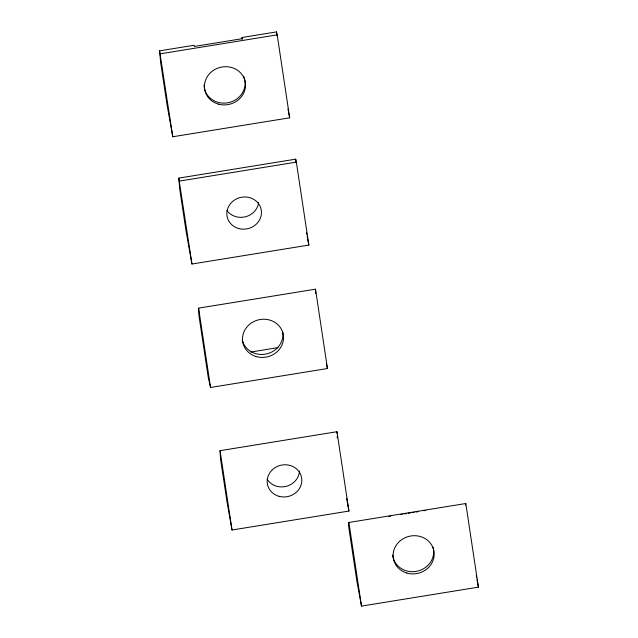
<?xml version="1.0" encoding="UTF-8"?>
<svg xmlns="http://www.w3.org/2000/svg" width="638" height="638" viewBox="0 0 638 638"><rect width="100%" height="100%" fill="white"/><g stroke="black" fill="none" stroke-linecap="round" stroke-linejoin="round"><path stroke-width="0.96" d="M348.898 522.458L348.396 524.891L356.921 581.481L361.499 606.1L478.404 587.151L465.796 503.518L348.898 522.458L361.499 606.1M465.461 505.136L465.796 503.518M159.596 50.849L194.072 45.258L194.343 46.446L242.296 38.671L242.025 37.49L276.501 31.9L277.179 34.859L289.676 117.807L172.778 136.755L167.02 104.728L160.609 62.165L159.596 50.849L172.778 136.755M160.274 53.807L277.179 34.859M178.776 178.114L295.673 159.165L296.351 162.124L308.848 245.08L191.95 264.02L186.2 231.993L179.788 189.438L178.776 178.114L191.95 264.02M179.453 181.072L296.351 162.124M198.593 308.13L315.499 289.181L327.454 368.525L210.548 387.473L208.243 377.417L199.008 316.105L198.593 308.13L210.548 387.473M250.894 352.032L278.04 347.63M220.07 450.667L336.976 431.719L348.93 511.062L232.025 530.011L227.008 501.915L220.485 458.642L220.07 450.667L232.025 530.011M388.63 516.493L390.584 516.174M400.385 514.587L402.347 514.268M404.309 513.949L406.27 513.63M408.232 513.319L410.186 513M412.148 512.681L414.11 512.362M416.072 512.043L418.034 511.724M423.911 510.775L425.873 510.456M289.676 117.807L288.655 112.91M308.848 245.08L307.157 236.307M326.401 363.955L327.454 368.525M476.291 575.787L476.642 577.685M476.993 579.575L478.404 587.151M346.673 498.469L348.93 511.062M287.985 109.034L288.32 110.972M306.479 232.431L306.822 234.369M295.673 159.165L295.928 161.996M276.501 31.9L276.836 35.672M242.025 37.49L242.193 39.373M336.976 431.719L337.063 433.489M337.199 436.153L337.295 437.923M315.499 289.181L315.722 293.616M433.05 547.268A20.615 19.028 -12.9 0 1 416.614 571.305A20.615 19.028 -12.9 0 1 392.689 555.004M282.586 331.489A20.615 19.028 -12.9 0 1 266.126 354.018A20.615 19.028 -12.9 0 1 242.225 339.831M299.485 471.051A17.378 16.038 -12.9 0 1 286.191 486.339A17.378 16.038 -12.9 0 1 267.139 479.234M258.645 202.493A17.378 16.038 -12.9 0 1 245.439 216.776A17.378 16.038 -12.9 0 1 226.945 210.516M243.564 76.153A20.615 19.028 -12.9 0 1 230.549 102.112A20.615 19.028 -12.9 0 1 204.447 88.507M204.232 87.326A20.615 19.028 -12.9 0 1 204.032 84.942M406.837 573.044A20.615 19.028 -12.9 0 0 433.84 550.634A20.615 19.028 -12.9 0 0 400.281 540.737A20.615 19.028 -12.9 0 0 406.837 573.044M255.902 356.475A20.615 19.028 -12.9 0 0 283.264 334.448A20.615 19.028 -12.9 0 0 249.897 324.064A20.615 19.028 -12.9 0 0 255.902 356.475M279.021 496.316A17.378 16.038 -12.9 0 0 301.463 477.096A17.378 16.038 -12.9 0 0 273.024 469.185A17.378 16.038 -12.9 0 0 279.021 496.316M238.668 228.524A17.378 16.038 -12.9 0 0 261.109 209.304A17.378 16.038 -12.9 0 0 232.671 201.393A17.378 16.038 -12.9 0 0 238.668 228.524M218.475 104.138A20.615 19.028 -12.9 0 0 245.096 81.337A20.615 19.028 -12.9 0 0 211.353 71.95A20.615 19.028 -12.9 0 0 218.475 104.138"/></g></svg>
